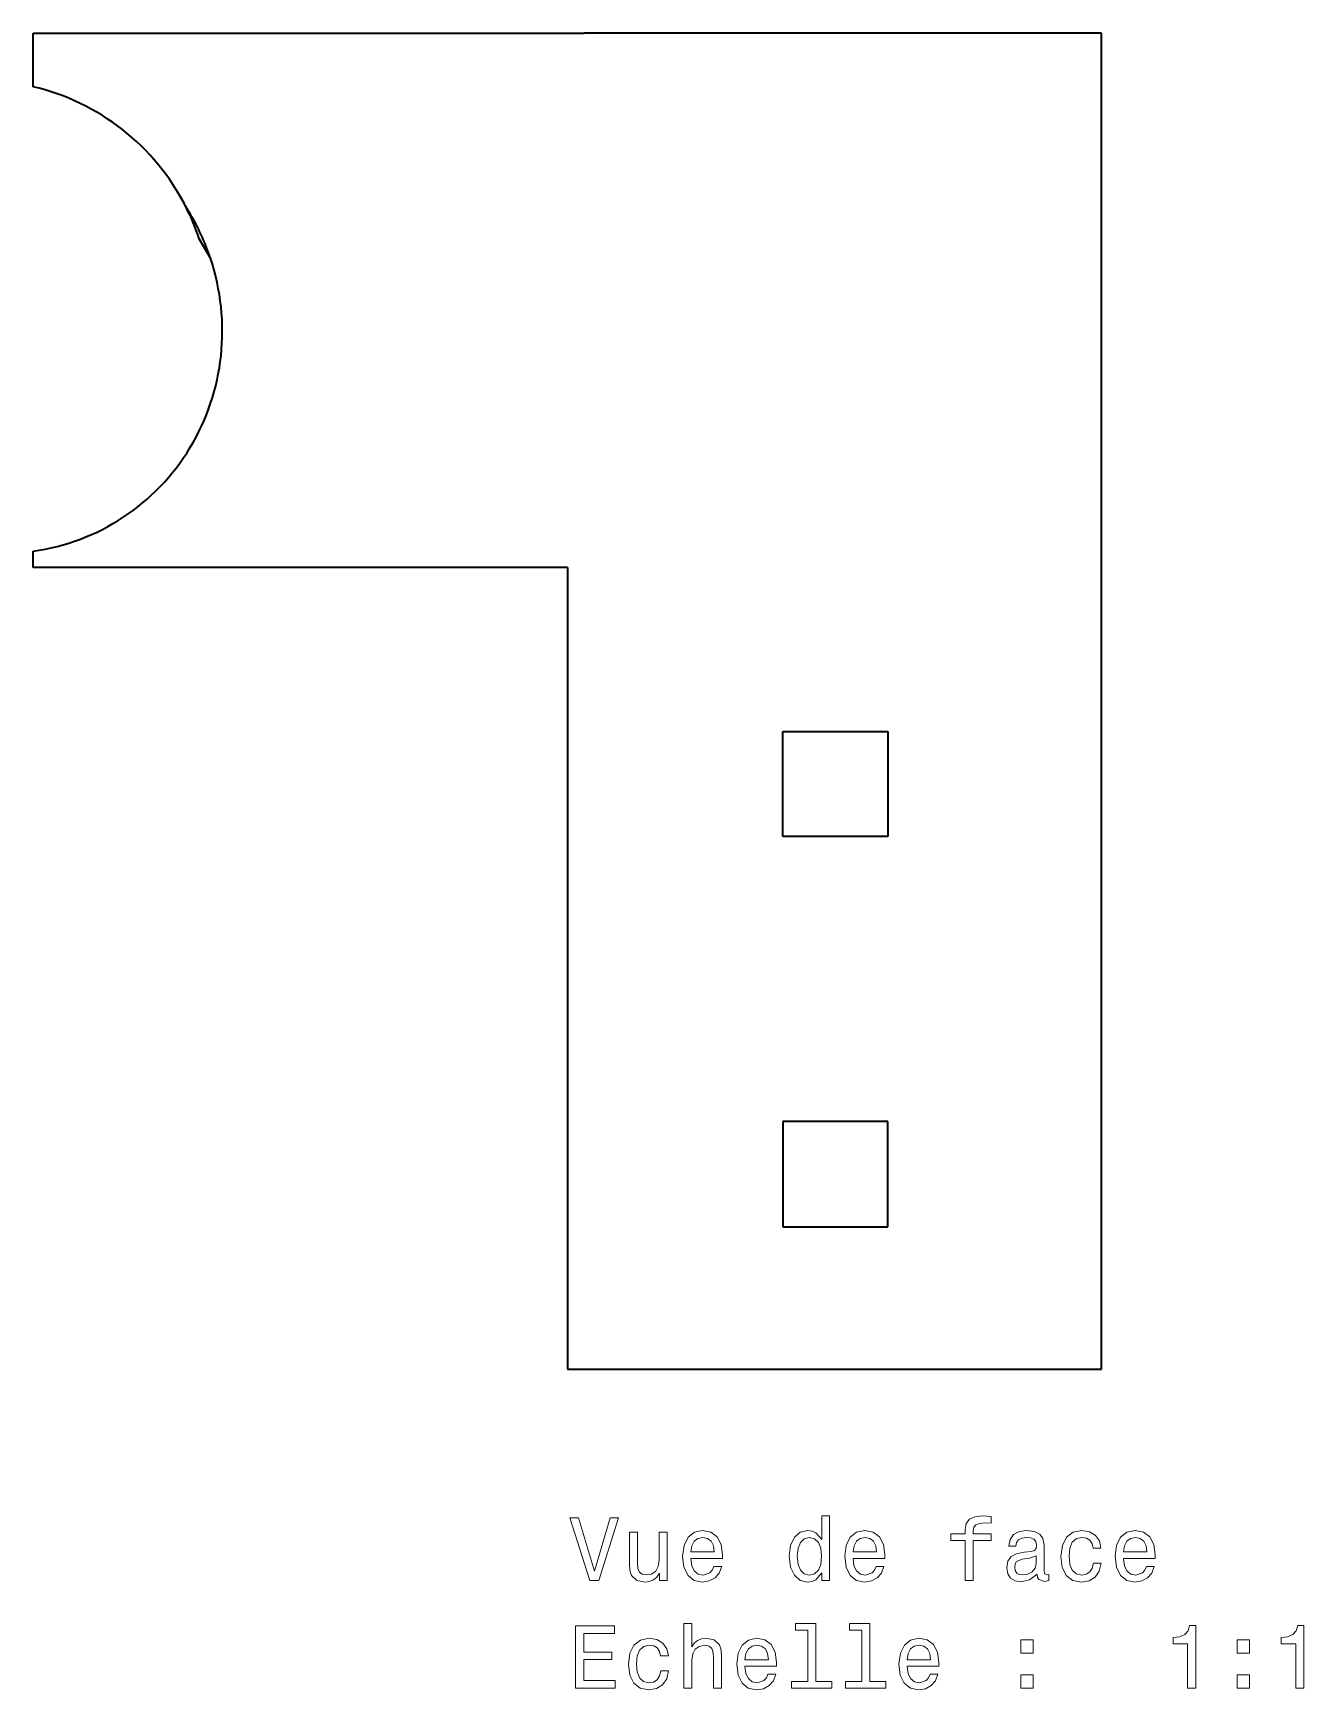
# Model space of a CAD drawing. Extents: x 118.5 to 189.9, y 49.5 to 142.5.
import ezdxf

# ---------------------------------------------------------------- set-up
doc = ezdxf.new("R2010")
doc.units = 0

msp = doc.modelspace()

# ---------------------------------------------------------------- linework, layer by layer
at = {"color": 7, "lineweight": 35}
for p, q in [((118.500504, 142.5), (149.444687, 142.5)), ((178.500504, 142.5), (149.444687, 142.5)), ((178.500504, 67.5), (178.500504, 142.5)), ((148.500504, 112.5), (118.500504, 112.5)), ((148.500504, 112.5), (148.500504, 67.5)), ((148.500504, 67.5), (178.500504, 67.5))]:
    msp.add_line(p, q, dxfattribs=at)
at = {"color": 7, "lineweight": 35, "ltscale": 0.075333}
msp.add_line((118.500504, 139.486694), (118.500504, 142.5), dxfattribs=at)
at = {"color": 7, "lineweight": 35, "ltscale": 0.031572}
msp.add_line((128.458984, 129.85939), (127.829811, 130.954361), dxfattribs=at)
at = {"color": 7, "lineweight": 35, "ltscale": 0.022934}
msp.add_line((118.500504, 112.5), (118.500504, 113.417374), dxfattribs=at)
at = {"color": 7, "lineweight": 35, "ltscale": 0.1475}
for p, q in [((160.60051, 97.400002), (160.60051, 103.300003)), ((160.60051, 103.300003), (166.500504, 103.300003)), ((166.500504, 103.300003), (166.500504, 97.400002)), ((166.500504, 97.400002), (160.60051, 97.400002)), ((160.60051, 81.400002), (160.60051, 75.5)), ((166.500504, 81.400002), (160.60051, 81.400002)), ((166.500504, 75.5), (166.500504, 81.400002)), ((160.60051, 75.5), (166.500504, 75.5))]:
    msp.add_line(p, q, dxfattribs=at)
at = {"color": 7, "lineweight": 13}
for points in [[(150.896042, 59.148415), (150.018509, 56.167866), (149.115784, 59.148415), (148.636673, 59.148415), (149.766357, 55.643372), (150.270676, 55.643372), (151.375137, 59.148415)], [(162.782928, 56.061958), (162.782928, 55.643372), (163.22673, 55.643372), (163.22673, 59.264408), (162.787964, 59.264408), (162.787964, 57.938042), (162.450073, 58.321327), (162.243301, 58.412102), (162.006271, 58.447407), (161.577591, 58.346542), (161.244736, 58.064121), (161.027878, 57.610229), (160.95224, 57), (161.027878, 56.389771), (161.244736, 55.930836), (161.577591, 55.643372), (162.006271, 55.54755), (162.243301, 55.582851), (162.455109, 55.67363)], [(170.84201, 57.882565), (170.84201, 55.643372), (171.285812, 55.643372), (171.285812, 57.882565), (172.294449, 57.882565), (172.294449, 58.260807), (171.285812, 58.260807), (171.285812, 58.427235), (171.321106, 58.628963), (171.437103, 58.765129), (171.633789, 58.845821), (171.916214, 58.87608), (172.294449, 58.855907), (172.294449, 59.239193), (171.815338, 59.264408), (171.381622, 59.219021), (171.079041, 59.082851), (170.897476, 58.845821), (170.84201, 58.507923), (170.84201, 58.260807), (170.030045, 58.260807), (170.030045, 57.882565)], [(154.09848, 58.351585), (153.654678, 58.351585), (153.654678, 56.788185), (153.604248, 56.425072), (153.457993, 56.162823), (153.231049, 56.001442), (152.933502, 55.951008), (152.696472, 55.991356), (152.545166, 56.112392), (152.459442, 56.319164), (152.43927, 56.611671), (152.43927, 58.351585), (151.995453, 58.351585), (151.995453, 56.571327), (152.01059, 56.213257), (152.106415, 55.915707), (152.398926, 55.643372), (152.867935, 55.54755), (153.120102, 55.582851), (153.33696, 55.67363), (153.52356, 55.829971), (153.67485, 56.056915), (153.67485, 55.643372), (154.09848, 55.643372)], [(155.434937, 56.868877), (157.210159, 56.868877), (157.215195, 57.075649), (157.134506, 57.655621), (156.912613, 58.089336), (156.559586, 58.351585), (156.090561, 58.447407), (155.631622, 58.346542), (155.278595, 58.064121), (155.051651, 57.605186), (154.970963, 57), (155.046616, 56.379684), (155.27356, 55.925793), (155.621536, 55.643372), (156.075439, 55.54755), (156.468811, 55.613113), (156.791565, 55.78458), (157.028595, 56.056915), (157.164764, 56.420029), (156.726013, 56.420029), (156.635223, 56.2183), (156.504105, 56.067001), (156.130905, 55.945965), (155.843445, 56.001442), (155.626587, 56.177956), (155.485367, 56.465416), (155.434937, 56.853745)], [(155.434937, 57.242073), (155.490417, 57.590057), (155.626587, 57.847263), (155.833359, 58.003601), (156.105698, 58.059078), (156.372986, 58.003601), (156.579758, 57.847263), (156.705841, 57.590057), (156.751221, 57.242073)], [(162.081909, 58.048992), (162.37442, 57.978386), (162.596329, 57.7817), (162.727448, 57.453892), (162.777878, 57), (162.727448, 56.541065), (162.596329, 56.213257), (162.37442, 56.011528), (162.081909, 55.945965), (161.804535, 56.011528), (161.592728, 56.213257), (161.451508, 56.546108), (161.406128, 57), (161.451508, 57.448849), (161.592728, 57.776657), (161.804535, 57.978386)], [(164.543015, 56.868877), (166.318222, 56.868877), (166.323273, 57.075649), (166.242584, 57.655621), (166.020676, 58.089336), (165.667648, 58.351585), (165.198639, 58.447407), (164.7397, 58.346542), (164.386673, 58.064121), (164.159729, 57.605186), (164.079041, 57), (164.154678, 56.379684), (164.381622, 55.925793), (164.729614, 55.643372), (165.183502, 55.54755), (165.576874, 55.613113), (165.899643, 55.78458), (166.136673, 56.056915), (166.272842, 56.420029), (165.834076, 56.420029), (165.743301, 56.2183), (165.612183, 56.067001), (165.238983, 55.945965), (164.951508, 56.001442), (164.73465, 56.177956), (164.593445, 56.465416), (164.543015, 56.853745)], [(164.543015, 57.242073), (164.59848, 57.590057), (164.73465, 57.847263), (164.941422, 58.003601), (165.21376, 58.059078), (165.481049, 58.003601), (165.68782, 57.847263), (165.813904, 57.590057), (165.859299, 57.242073)], [(174.871536, 55.996399), (174.871536, 55.981266), (174.896759, 55.809799), (174.972412, 55.688759), (175.290131, 55.592937), (175.537247, 55.633286), (175.537247, 55.976223), (175.431335, 55.961094), (175.290131, 56.026657), (175.264908, 56.228386), (175.264908, 57.630402), (175.204391, 57.988472), (175.027878, 58.240635), (174.720245, 58.39193), (174.28653, 58.447407), (173.8629, 58.386887), (173.550217, 58.215416), (173.353531, 57.948128), (173.287964, 57.5951), (173.287964, 57.564842), (173.686386, 57.564842), (173.72168, 57.776657), (173.832642, 57.927956), (174.014191, 58.01873), (174.271393, 58.054035), (174.518524, 58.02882), (174.695023, 57.953171), (174.800934, 57.822044), (174.836243, 57.640491), (174.816071, 57.428673), (174.735382, 57.322765), (174.533646, 57.272335), (174.155396, 57.231987), (173.72168, 57.141209), (173.414047, 56.979828), (173.232498, 56.727665), (173.177017, 56.354465), (173.227448, 56.021614), (173.383789, 55.774494), (173.635956, 55.618156), (173.983932, 55.562679), (174.452957, 55.668587)], [(178.02356, 57.453892), (178.462311, 57.453892), (178.371536, 57.857349), (178.154678, 58.175072), (177.816788, 58.371758), (177.378021, 58.447407), (176.893875, 58.346542), (176.525726, 58.064121), (176.293732, 57.605186), (176.213043, 56.989914), (176.288696, 56.379684), (176.515625, 55.925793), (176.873703, 55.643372), (177.3629, 55.54755), (177.796616, 55.623199), (178.134506, 55.835014), (178.366501, 56.167866), (178.467361, 56.611671), (178.043732, 56.611671), (177.968079, 56.32925), (177.826874, 56.117435), (177.625137, 55.986313), (177.378021, 55.945965), (177.070389, 56.011528), (176.84848, 56.213257), (176.712311, 56.541065), (176.666931, 57.005043), (176.712311, 57.458935), (176.853531, 57.786743), (177.080475, 57.988472), (177.378021, 58.059078), (177.640274, 58.013687), (177.83696, 57.897694), (177.968079, 57.706051)], [(179.723129, 56.868877), (181.498337, 56.868877), (181.503387, 57.075649), (181.422699, 57.655621), (181.20079, 58.089336), (180.847763, 58.351585), (180.378738, 58.447407), (179.919815, 58.346542), (179.566788, 58.064121), (179.339844, 57.605186), (179.259155, 57), (179.334793, 56.379684), (179.561737, 55.925793), (179.909729, 55.643372), (180.363617, 55.54755), (180.756989, 55.613113), (181.079758, 55.78458), (181.316788, 56.056915), (181.452957, 56.420029), (181.014191, 56.420029), (180.923416, 56.2183), (180.792297, 56.067001), (180.419098, 55.945965), (180.131622, 56.001442), (179.914764, 56.177956), (179.77356, 56.465416), (179.723129, 56.853745)], [(179.723129, 57.242073), (179.778595, 57.590057), (179.914764, 57.847263), (180.121536, 58.003601), (180.393875, 58.059078), (180.661163, 58.003601), (180.867935, 57.847263), (180.994019, 57.590057), (181.039398, 57.242073)], [(174.821106, 56.591499), (174.76059, 56.32925), (174.599213, 56.127522), (174.357132, 55.996399), (174.059586, 55.951008), (173.867935, 55.976223), (173.731766, 56.056915), (173.646042, 56.198128), (173.620819, 56.394814), (173.640991, 56.571327), (173.72168, 56.697407), (174.044449, 56.838615), (174.452957, 56.899136), (174.821106, 57.020172)], [(148.959442, 49.596542), (151.178452, 49.596542), (151.178452, 50.020172), (149.423416, 50.020172), (149.423416, 51.205334), (150.986816, 51.205334), (150.986816, 51.62392), (149.423416, 51.62392), (149.423416, 52.672913), (151.138107, 52.672913), (151.138107, 53.096542), (148.959442, 53.096542)], [(155.046616, 49.596542), (155.490417, 49.596542), (155.490417, 51.159943), (155.535812, 51.518013), (155.682053, 51.780258), (155.909012, 51.941643), (156.211594, 52.002163), (156.453674, 51.951729), (156.604965, 51.815563), (156.680618, 51.588615), (156.705841, 51.286022), (156.705841, 49.596542), (157.149643, 49.596542), (157.149643, 51.376801), (157.129471, 51.734871), (157.038681, 52.032421), (156.741135, 52.304756), (156.277161, 52.400578), (156.024994, 52.365273), (155.808136, 52.269455), (155.626587, 52.118156), (155.490417, 51.911385), (155.490417, 53.217579), (155.046616, 53.217579)], [(162.001221, 52.844379), (162.001221, 49.969742), (161.088394, 49.969742), (161.088394, 49.596542), (163.352814, 49.596542), (163.352814, 49.969742), (162.445023, 49.969742), (162.445023, 53.217579), (161.305252, 53.217579), (161.305252, 52.844379)], [(165.037247, 52.844379), (165.037247, 49.969742), (164.12442, 49.969742), (164.12442, 49.596542), (166.388824, 49.596542), (166.388824, 49.969742), (165.481049, 49.969742), (165.481049, 53.217579), (164.341278, 53.217579), (164.341278, 52.844379)], [(183.32399, 49.596542), (183.782928, 49.596542), (183.782928, 53.121758), (183.439987, 53.121758), (183.349213, 52.814121), (183.167648, 52.607349), (182.890274, 52.486313), (182.506989, 52.445965), (182.506989, 52.087898), (183.32399, 52.087898)], [(189.396027, 49.596542), (189.854965, 49.596542), (189.854965, 53.121758), (189.512024, 53.121758), (189.421249, 52.814121), (189.239685, 52.607349), (188.962311, 52.486313), (188.579025, 52.445965), (188.579025, 52.087898), (189.396027, 52.087898)], [(153.735367, 51.407063), (154.174133, 51.407063), (154.083359, 51.81052), (153.866501, 52.128242), (153.528595, 52.324928), (153.089844, 52.400578), (152.605698, 52.299713), (152.237534, 52.017292), (152.005554, 51.558357), (151.92485, 50.943085), (152.000504, 50.332855), (152.227448, 49.878963), (152.58551, 49.596542), (153.074707, 49.500721), (153.508423, 49.57637), (153.846329, 49.788185), (154.078308, 50.121037), (154.179184, 50.564842), (153.755554, 50.564842), (153.679901, 50.282421), (153.538681, 50.070606), (153.33696, 49.939484), (153.089844, 49.899136), (152.782211, 49.964699), (152.560303, 50.166428), (152.424133, 50.494236), (152.378738, 50.958214), (152.424133, 51.412106), (152.565338, 51.739914), (152.792297, 51.941643), (153.089844, 52.012249), (153.352081, 51.966858), (153.548767, 51.850864), (153.679901, 51.659222)], [(158.470963, 50.822048), (160.246185, 50.822048), (160.251221, 51.02882), (160.170532, 51.608791), (159.948624, 52.042507), (159.595612, 52.304756), (159.126587, 52.400578), (158.667648, 52.299713), (158.314621, 52.017292), (158.087677, 51.558357), (158.006989, 50.953171), (158.082642, 50.332855), (158.309586, 49.878963), (158.657562, 49.596542), (159.11145, 49.500721), (159.504822, 49.566284), (159.827591, 49.737751), (160.064621, 50.010086), (160.20079, 50.373199), (159.762024, 50.373199), (159.671249, 50.171471), (159.540131, 50.020172), (159.166931, 49.899136), (158.879471, 49.954613), (158.662613, 50.131126), (158.521393, 50.418587), (158.470963, 50.806915)], [(167.579041, 50.822048), (169.354248, 50.822048), (169.359299, 51.02882), (169.278595, 51.608791), (169.056702, 52.042507), (168.703674, 52.304756), (168.23465, 52.400578), (167.775726, 52.299713), (167.422699, 52.017292), (167.195755, 51.558357), (167.115051, 50.953171), (167.190704, 50.332855), (167.417648, 49.878963), (167.76564, 49.596542), (168.219528, 49.500721), (168.6129, 49.566284), (168.935669, 49.737751), (169.172699, 50.010086), (169.308868, 50.373199), (168.870102, 50.373199), (168.779327, 50.171471), (168.648193, 50.020172), (168.274994, 49.899136), (167.987534, 49.954613), (167.770676, 50.131126), (167.629471, 50.418587), (167.579041, 50.806915)], [(173.95871, 51.553314), (174.654678, 51.553314), (174.654678, 52.304756), (173.95871, 52.304756)], [(186.102814, 51.553314), (186.798767, 51.553314), (186.798767, 52.304756), (186.102814, 52.304756)], [(158.470963, 51.195244), (158.526443, 51.543228), (158.662613, 51.800434), (158.869385, 51.956772), (159.141708, 52.012249), (159.409012, 51.956772), (159.615784, 51.800434), (159.741852, 51.543228), (159.787247, 51.195244)], [(167.579041, 51.195244), (167.634506, 51.543228), (167.770676, 51.800434), (167.977448, 51.956772), (168.249786, 52.012249), (168.517075, 51.956772), (168.723846, 51.800434), (168.84993, 51.543228), (168.895325, 51.195244)], [(173.95871, 49.596542), (174.654678, 49.596542), (174.654678, 50.347984), (173.95871, 50.347984)], [(186.102814, 49.596542), (186.798767, 49.596542), (186.798767, 50.347984), (186.102814, 50.347984)]]:
    msp.add_lwpolyline(points, close=True, dxfattribs=at)
at = {"color": 7, "lineweight": 35}
for centre, radius, start, end in [((115.447441, 126.824905), 13.052898, 27.996206, 29.881801), ((116.076889, 125.730148), 13.052558, 29.88189, 32.654387), ((115.459442, 126.830643), 13.039601, 18.436009, 27.110399), ((116.084831, 125.734131), 13.04368, 18.437216, 29.88411)]:
    msp.add_arc(centre, radius, start, end, dxfattribs=at)
for centre, start_param, end_param in [((115.926819, 127.100403), 1.52134376, 2.40441584), ((116.555984, 126.005432), 5.907576779, 7.649920909)]:
    msp.add_ellipse(centre, major_axis=(6.364075, -11.075676), ratio=0.97856, start_param=start_param, end_param=end_param, dxfattribs=at)

doc.saveas('drawing.dxf')
